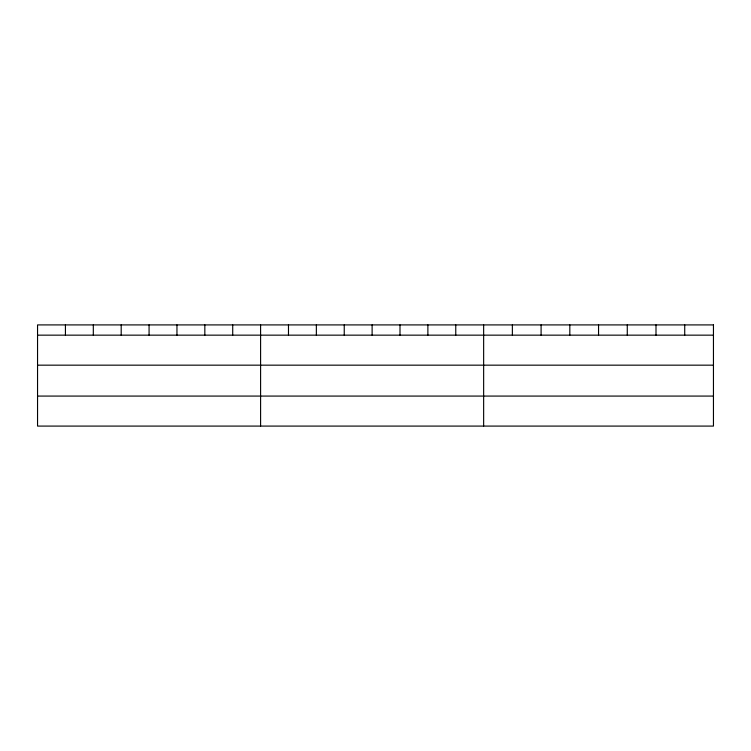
<?xml version="1.0" encoding="UTF-8"?>
<svg xmlns="http://www.w3.org/2000/svg" width="751" height="751" viewBox="0 0 751 751"><rect width="100%" height="100%" fill="white"/><g stroke="black" fill="none" stroke-linecap="round" stroke-linejoin="round"><path stroke-width="1.13" d="M37.55 335.153L713.45 335.153M37.55 365.164L713.45 365.164M37.55 396.077L713.45 396.077M684.724 324.911L684.724 335.153M655.998 324.911L655.998 335.153M627.273 324.911L627.273 335.153M598.547 324.911L598.547 335.153M569.821 324.911L569.821 335.153M541.096 324.911L541.096 335.153M512.37 324.911L512.37 335.153M483.644 324.911L483.644 426.089M455.763 324.911L455.763 335.153M427.882 324.911L427.882 335.153M400.001 324.911L400.001 335.153M372.12 324.911L372.12 335.153M344.24 324.911L344.24 335.153M316.359 324.911L316.359 335.153M288.478 324.911L288.478 335.153M260.597 324.911L260.597 426.089M232.716 324.911L232.716 335.153M204.835 324.911L204.835 335.153M176.954 324.911L176.954 335.153M149.073 324.911L149.073 335.153M121.193 324.911L121.193 335.153M93.312 324.911L93.312 335.153M65.431 324.911L65.431 335.153M713.45 324.911L37.55 324.911L37.55 426.089L713.45 426.089L713.45 324.911"/></g></svg>
